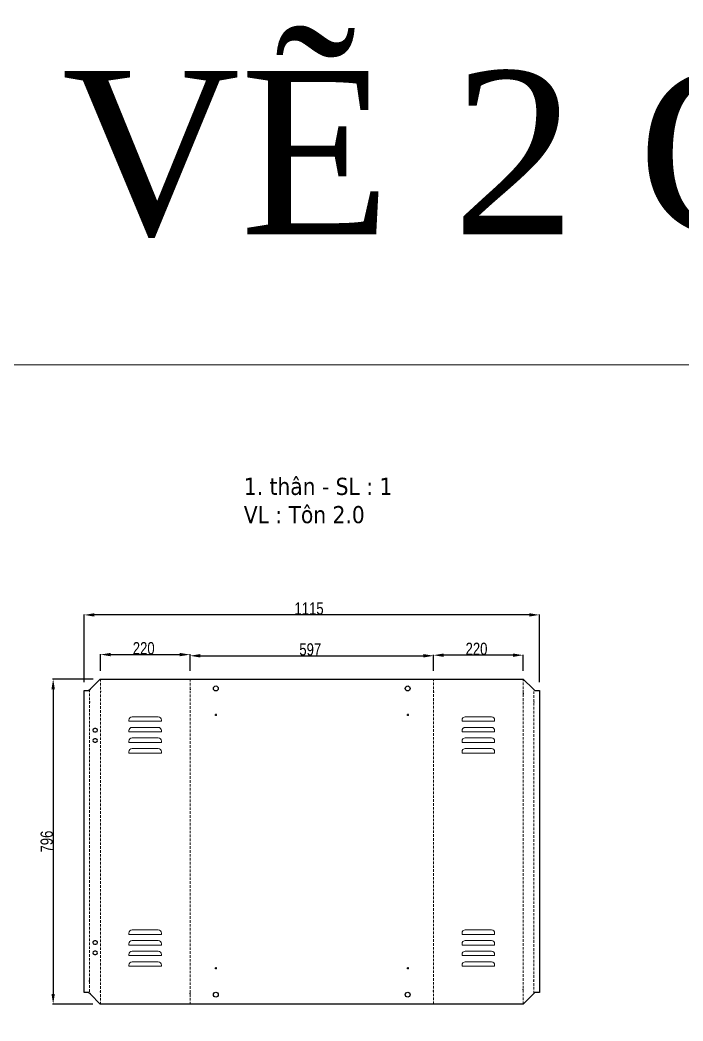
# Model space of a CAD drawing. Header units: inches. Extents: x 21 to 136330, y 8 to 58290.
# Drawn here: x 118298 to 119922, y 20058 to 22509 of the extents above; entities that cross this region are included whole.
import ezdxf
from ezdxf.enums import TextEntityAlignment as Align

# ---------------------------------------------------------------- set-up
doc = ezdxf.new("R2010")
doc.units = ezdxf.units.IN
doc.header["$MEASUREMENT"] = 0
doc.linetypes.add('HIDDEN', pattern=[9.525, 6.35, -3.175])
doc.layers.add('0 TĂNG CỨNG', color=7, linetype='Continuous', lineweight=15)
doc.layers.add('@.0.DM. NÉT ĐỨT', color=8, linetype='HIDDEN', lineweight=9)
for name, color, linetype in [('1-EMC-ACESS', 4, 'Continuous'), ('@.0.DM. NÉT CHÍNH', 7, 'Continuous'), ('@.DM. NÉT CẮT', 2, 'Continuous'), ('@.DM. ĐIỂM DẤU', 1, 'Continuous')]:
    doc.layers.add(name, color=color, linetype=linetype)
doc.layers.add('@.0.DM. KÍCH THƯỚC', color=8, linetype='Continuous', transparency=0.2)
doc.layers.add('@.0.DM. KÍCH THƯỚC @ 1', color=8, linetype='Continuous', transparency=0.2)
doc.styles.add('ARIAL', font='arial.ttf')
doc.styles.add('Note Text (ISO)', font='tahoma.ttf')
doc.styles.add('roman', font='roman.shx', dxfattribs={"width": 0.8})
doc.styles.add('Tahoma (Input Text)', font='tahoma.ttf')
doc.dimstyles.new('Kích thước Duy Mạnh', dxfattribs={"dimtxt": 30, "dimasz": 25, "dimexe": 1.25, "dimexo": 20, "dimtad": 1, "dimdec": 1, "dimtxsty": 'roman', "dimcen": 2.5, "dimclrd": 8, "dimclre": 8, "dimclrt": 2, "dimadec": 0, "dimazin": 0, "dimtfac": 1, "dimtdec": 1, "dimtix": 1, "dimtmove": 0, "dimatfit": 3, "dimfxl": 1, "dimtfillclr": 1, "dimarcsym": 0})

# ---------------------------------------------------------------- blocks, each defined once
blk = doc.blocks.new('*D1888')
at = {"layer": '@.0.DM. KÍCH THƯỚC', "color": 8, "lineweight": -2, "transparency": 16777216}
for p, q in [((118455, 20887.1), (118455, 21053.5)), ((119570.1, 20887.1), (119570.1, 21053.5))]:
    blk.add_line(p, q, dxfattribs=at)
at = {"layer": '@.0.DM. KÍCH THƯỚC', "lineweight": -2, "transparency": 16777216}
blk.add_line((119545.1, 21052.2), (118480, 21052.2), dxfattribs=at)
at = {"layer": '@.0.DM. KÍCH THƯỚC', "transparency": 16777216}
for points in [[(118480, 21056.4), (118480, 21048.1), (118455, 21052.2)], [(119545.1, 21056.4), (119545.1, 21048.1), (119570.1, 21052.2)]]:
    blk.add_solid(points, dxfattribs=at)
at = {"layer": 'Defpoints', "color": 0, "transparency": 16777216}
for p in [(118455, 21052.2), (118455, 20867.1), (119570.1, 20867.1)]:
    blk.add_point(p, dxfattribs=at)
at = {"layer": '@.0.DM. KÍCH THƯỚC', "color": 2, "transparency": 16777216, "insert": (118970.2, 21082.9), "char_height": 30, "attachment_point": 1, "style": 'roman'}
blk.add_mtext('1115', dxfattribs=at)
blk = doc.blocks.new('*D1867')
at = {"layer": '@.0.DM. KÍCH THƯỚC', "color": 8, "lineweight": -2, "transparency": 16777216}
for p, q in [((118494.8, 20915.1), (118494.8, 20956.3)), ((118714.3, 20915.1), (118714.3, 20956.3))]:
    blk.add_line(p, q, dxfattribs=at)
at = {"layer": '@.0.DM. KÍCH THƯỚC', "lineweight": -2, "transparency": 16777216}
blk.add_line((118519.8, 20955), (118689.3, 20955), dxfattribs=at)
at = {"layer": '@.0.DM. KÍCH THƯỚC', "transparency": 16777216}
for points in [[(118519.8, 20959.2), (118519.8, 20950.9), (118494.8, 20955)], [(118689.3, 20959.2), (118689.3, 20950.9), (118714.3, 20955)]]:
    blk.add_solid(points, dxfattribs=at)
at = {"layer": 'Defpoints', "color": 0, "transparency": 16777216}
for p in [(118714.3, 20955), (118494.8, 20895.1), (118714.3, 20895.1)]:
    blk.add_point(p, dxfattribs=at)
at = {"layer": '@.0.DM. KÍCH THƯỚC', "color": 2, "transparency": 16777216, "insert": (118574.1, 20985.6), "char_height": 30, "attachment_point": 1, "style": 'roman'}
blk.add_mtext('220', dxfattribs=at)
blk = doc.blocks.new('*D1868')
at = {"layer": '@.0.DM. KÍCH THƯỚC', "color": 8, "lineweight": -2, "transparency": 16777216}
for p, q in [((118714.3, 20915.1), (118714.3, 20953.4)), ((119310.8, 20915.1), (119310.8, 20953.4))]:
    blk.add_line(p, q, dxfattribs=at)
at = {"layer": '@.0.DM. KÍCH THƯỚC', "lineweight": -2, "transparency": 16777216}
blk.add_line((118739.3, 20952.1), (119285.8, 20952.1), dxfattribs=at)
at = {"layer": '@.0.DM. KÍCH THƯỚC', "transparency": 16777216}
for points in [[(118739.3, 20956.3), (118739.3, 20947.9), (118714.3, 20952.1)], [(119285.8, 20956.3), (119285.8, 20947.9), (119310.8, 20952.1)]]:
    blk.add_solid(points, dxfattribs=at)
at = {"layer": 'Defpoints', "color": 0, "transparency": 16777216}
for p in [(119310.8, 20952.1), (118714.3, 20895.1), (119310.8, 20895.1)]:
    blk.add_point(p, dxfattribs=at)
at = {"layer": '@.0.DM. KÍCH THƯỚC', "color": 2, "transparency": 16777216, "insert": (118982.1, 20982.7), "char_height": 30, "attachment_point": 1, "style": 'roman'}
blk.add_mtext('597', dxfattribs=at)
blk = doc.blocks.new('*D1869')
at = {"layer": '@.0.DM. KÍCH THƯỚC', "color": 8, "lineweight": -2, "transparency": 16777216}
for p, q in [((119310.8, 20915.1), (119310.8, 20954.8)), ((119530.3, 20915.1), (119530.3, 20954.8))]:
    blk.add_line(p, q, dxfattribs=at)
at = {"layer": '@.0.DM. KÍCH THƯỚC', "lineweight": -2, "transparency": 16777216}
blk.add_line((119505.3, 20953.6), (119335.8, 20953.6), dxfattribs=at)
at = {"layer": '@.0.DM. KÍCH THƯỚC', "transparency": 16777216}
for points in [[(119335.8, 20957.7), (119335.8, 20949.4), (119310.8, 20953.6)], [(119505.3, 20957.7), (119505.3, 20949.4), (119530.3, 20953.6)]]:
    blk.add_solid(points, dxfattribs=at)
at = {"layer": 'Defpoints', "color": 0, "transparency": 16777216}
for p in [(119310.8, 20953.6), (119310.8, 20895.1), (119530.3, 20895.1)]:
    blk.add_point(p, dxfattribs=at)
at = {"layer": '@.0.DM. KÍCH THƯỚC', "color": 2, "transparency": 16777216, "insert": (119389.3, 20984.2), "char_height": 30, "attachment_point": 1, "style": 'roman'}
blk.add_mtext('220', dxfattribs=at)
blk = doc.blocks.new('KHUNG KT1')
at = {"color": 7}
blk.add_lwpolyline([(0, 0), (7128, 0), (7128, -5040), (0, -5040)], close=True, dxfattribs=at)
at = {"color": 1, "style": 'Tahoma (Input Text)', "flags": 8}
for tag, p in [('#01', (328.9, -4851.1)), ('#03', (1514.7, -4846.3)), ('#05', (2819, -4851.1)), ('#07', (4424, -4851.1)), ('#09', (5172.9, -4851.1)), ('#02', (189.8, -4995.1)), ('#04', (1755.3, -4995.1)), ('#06', (2727.8, -4995.1)), ('#08', (4382.7, -4995.1)), ('#10', (5172.9, -4995.1))]:
    blk.add_attdef(tag, p, '', height=60, dxfattribs=at)
blk.add_attdef('#11', text='', height=60, dxfattribs=at).set_placement((6996, -4961.6), align=Align.CENTER)
at = {"layer": '0 TĂNG CỨNG', "color": 1, "style": 'ARIAL'}
blk.add_attdef('#12', (852.8, -4987.6), '', height=60, dxfattribs=at)
blk = doc.blocks.new('*D1879')
at = {"layer": '@.0.DM. KÍCH THƯỚC', "color": 8, "lineweight": -2, "transparency": 16777216}
for p, q in [((118476.9, 20895.1), (118377.8, 20895.1)), ((118476.4, 20099.1), (118377.8, 20099.1))]:
    blk.add_line(p, q, dxfattribs=at)
at = {"layer": '@.0.DM. KÍCH THƯỚC', "lineweight": -2, "transparency": 16777216}
blk.add_line((118379.1, 20870.1), (118379.1, 20124.1), dxfattribs=at)
at = {"layer": '@.0.DM. KÍCH THƯỚC', "transparency": 16777216}
for points in [[(118374.9, 20870.1), (118383.2, 20870.1), (118379.1, 20895.1)], [(118374.9, 20124.1), (118383.2, 20124.1), (118379.1, 20099.1)]]:
    blk.add_solid(points, dxfattribs=at)
at = {"layer": 'Defpoints', "color": 0, "transparency": 16777216}
for p in [(118496.9, 20895.1), (118379.1, 20099.1), (118496.4, 20099.1)]:
    blk.add_point(p, dxfattribs=at)
at = {"layer": '@.0.DM. KÍCH THƯỚC', "color": 2, "transparency": 16777216, "insert": (118363.4, 20497.1), "char_height": 30, "attachment_point": 5, "rotation": 90, "style": 'roman'}
blk.add_mtext('796', dxfattribs=at)

msp = doc.modelspace()

# ---------------------------------------------------------------- linework, layer by layer
at = {"layer": '@.0.DM. NÉT CHÍNH'}
msp.add_lwpolyline([(118465.9674, 20127.1412), (118454.9674, 20127.1412), (118454.9674, 20867.1412), (118465.9674, 20867.1412), (118470.4913, 20871.1412), (118494.4913, 20895.1412), (119530.5869, 20895.1412), (119554.5869, 20871.1412), (119559.1108, 20867.1412), (119570.1108, 20867.1412), (119570.1108, 20127.1412), (119559.1108, 20127.1412), (119554.5869, 20123.1412), (119530.5869, 20099.1412), (118494.4913, 20099.1412), (118470.4913, 20123.1412)], close=True, dxfattribs=at)
at = {"layer": '@.0.DM. NÉT ĐỨT'}
for p, q in [((118494.7533, 20895.1412), (118494.7533, 20099.1412)), ((118714.2772, 20895.1412), (118714.2772, 20099.1412)), ((119310.8011, 20099.1412), (119310.8011, 20895.1412)), ((119530.325, 20099.1412), (119530.325, 20895.1412)), ((118468.2294, 20869.1412), (118468.2294, 20125.1412)), ((119556.8489, 20125.1412), (119556.8489, 20869.1412))]:
    msp.add_line(p, q, dxfattribs=at)
at = {"layer": '@.0.DM. NÉT ĐỨT', "color": 2, "linetype": 'Continuous'}
for points in [[(118636.5152, 20802.7608), (118572.5152, 20802.7608, 0.414213562), (118564.5152, 20794.7608), (118564.5152, 20791.7608), (118644.5152, 20791.7608), (118644.5152, 20794.7608, 0.414213562)], [(119452.563, 20802.7608), (119388.563, 20802.7608, 0.414213562), (119380.563, 20794.7608), (119380.563, 20791.7608), (119460.563, 20791.7608), (119460.563, 20794.7608, 0.414213562)], [(118636.5152, 20776.7608), (118572.5152, 20776.7608, 0.414213562), (118564.5152, 20768.7608), (118564.5152, 20765.7608), (118644.5152, 20765.7608), (118644.5152, 20768.7608, 0.414213562)], [(119452.563, 20776.7608), (119388.563, 20776.7608, 0.414213562), (119380.563, 20768.7608), (119380.563, 20765.7608), (119460.563, 20765.7608), (119460.563, 20768.7608, 0.414213562)], [(118636.5152, 20750.7608), (118572.5152, 20750.7608, 0.414213562), (118564.5152, 20742.7608), (118564.5152, 20739.7608), (118644.5152, 20739.7608), (118644.5152, 20742.7608, 0.414213562)], [(119452.563, 20750.7608), (119388.563, 20750.7608, 0.414213562), (119380.563, 20742.7608), (119380.563, 20739.7608), (119460.563, 20739.7608), (119460.563, 20742.7608, 0.414213562)], [(118636.5152, 20724.7608), (118572.5152, 20724.7608, 0.414213562), (118564.5152, 20716.7608), (118564.5152, 20713.7608), (118644.5152, 20713.7608), (118644.5152, 20716.7608, 0.414213562)], [(119452.563, 20724.7608), (119388.563, 20724.7608, 0.414213562), (119380.563, 20716.7608), (119380.563, 20713.7608), (119460.563, 20713.7608), (119460.563, 20716.7608, 0.414213562)], [(118636.5152, 20280.7608), (118572.5152, 20280.7608, 0.414213562), (118564.5152, 20272.7608), (118564.5152, 20269.7608), (118644.5152, 20269.7608), (118644.5152, 20272.7608, 0.414213562)], [(119452.563, 20280.7608), (119388.563, 20280.7608, 0.414213562), (119380.563, 20272.7608), (119380.563, 20269.7608), (119460.563, 20269.7608), (119460.563, 20272.7608, 0.414213562)], [(118636.5152, 20254.7608), (118572.5152, 20254.7608, 0.414213562), (118564.5152, 20246.7608), (118564.5152, 20243.7608), (118644.5152, 20243.7608), (118644.5152, 20246.7608, 0.414213562)], [(119452.563, 20254.7608), (119388.563, 20254.7608, 0.414213562), (119380.563, 20246.7608), (119380.563, 20243.7608), (119460.563, 20243.7608), (119460.563, 20246.7608, 0.414213562)], [(118636.5152, 20228.7608), (118572.5152, 20228.7608, 0.414213562), (118564.5152, 20220.7608), (118564.5152, 20217.7608), (118644.5152, 20217.7608), (118644.5152, 20220.7608, 0.414213562)], [(119452.563, 20228.7608), (119388.563, 20228.7608, 0.414213562), (119380.563, 20220.7608), (119380.563, 20217.7608), (119460.563, 20217.7608), (119460.563, 20220.7608, 0.414213562)], [(118636.5152, 20202.7608), (118572.5152, 20202.7608, 0.414213562), (118564.5152, 20194.7608), (118564.5152, 20191.7608), (118644.5152, 20191.7608), (118644.5152, 20194.7608, 0.414213562)], [(119452.563, 20202.7608), (119388.563, 20202.7608, 0.414213562), (119380.563, 20194.7608), (119380.563, 20191.7608), (119460.563, 20191.7608), (119460.563, 20194.7608, 0.414213562)]]:
    msp.add_lwpolyline(points, format="xyb", close=True, dxfattribs=at)
at = {"layer": '@.DM. NÉT CẮT'}
for points in [[(118479.9913, 20765.6412), (118483.9913, 20765.6412, 1), (118483.9913, 20773.6412), (118479.9913, 20773.6412, 1)], [(118479.9913, 20740.6412), (118483.9913, 20740.6412, 1), (118483.9913, 20748.6412), (118479.9913, 20748.6412, 1)], [(118479.9913, 20245.6412), (118483.9913, 20245.6412, 1), (118483.9913, 20253.6412), (118479.9913, 20253.6412, 1)], [(118483.9913, 20228.6412), (118479.9913, 20228.6412, 1), (118479.9913, 20220.6412), (118483.9913, 20220.6412, 1)]]:
    msp.add_lwpolyline(points, format="xyb", close=True, dxfattribs=at)
for centre in [(118777.5391, 20872.1412), (119247.5391, 20872.1412), (118777.5391, 20122.1412), (119247.5391, 20122.1412)]:
    msp.add_circle(centre, 6, dxfattribs=at)
at = {"layer": '@.DM. ĐIỂM DẤU'}
for p, q in [((118494.7533, 20866.0272), (118494.7533, 20864.0272)), ((118714.2772, 20870.3756), (118714.2772, 20868.3756)), ((119310.8011, 20863.999), (119310.8011, 20861.999)), ((118468.2294, 20839.7396), (118468.2294, 20837.7396)), ((119530.325, 20860.3232), (119530.325, 20858.3232)), ((119556.8489, 20839.5756), (119556.8489, 20837.5756)), ((118775.0391, 20807.1412), (118780.0391, 20807.1412)), ((118777.5391, 20809.6412), (118777.5391, 20804.6412)), ((119245.0391, 20807.1412), (119250.0391, 20807.1412)), ((119247.5391, 20809.6412), (119247.5391, 20804.6412)), ((118775.0391, 20187.1412), (118780.0391, 20187.1412)), ((118777.5391, 20189.6412), (118777.5391, 20184.6412)), ((119245.0391, 20187.1412), (119250.0391, 20187.1412)), ((119247.5391, 20189.6412), (119247.5391, 20184.6412)), ((118468.2294, 20154.5428), (118468.2294, 20156.5428)), ((119556.8489, 20154.7067), (119556.8489, 20156.7067)), ((118494.7533, 20128.2552), (118494.7533, 20130.2552)), ((118714.2772, 20123.9068), (118714.2772, 20125.9068)), ((119310.8011, 20130.2834), (119310.8011, 20132.2834)), ((119530.325, 20133.9592), (119530.325, 20135.9592))]:
    msp.add_line(p, q, dxfattribs=at)

# ---------------------------------------------------------------- block references
at = {"layer": '0 TĂNG CỨNG', "color": 1, "xscale": 0.6789308409752146, "yscale": 0.6789308409752146, "zscale": 0.6789308409752146}
msp.add_blockref('KHUNG KT1', (118145.6544, 21664.8455), dxfattribs=at)

# ---------------------------------------------------------------- texts
at = {"layer": '1-EMC-ACESS', "color": 1, "linetype": 'ByBlock', "lineweight": -2, "insert": (120397.8024, 22384.4011), "char_height": 400.0752, "width": 13787.318684, "attachment_point": 2, "style": 'ARIAL'}
msp.add_mtext('{\\fTimes New Roman|b0|i0|c0|p18;\\C2;BẢN VẼ 2 CÁNH TÔN 2.0}', dxfattribs=at)
at = {"layer": '@.0.DM. NÉT CHÍNH', "color": 2, "insert": (118846.0542, 21388.0297), "char_height": 41.999999, "width": 824.011569, "attachment_point": 1, "line_spacing_factor": 0.987884, "style": 'Note Text (ISO)'}
msp.add_mtext('\\fTahoma|b0|i0;1. thân - SL : 1\\P\\fTahoma|b0|i0;VL : Tôn 2.0', dxfattribs=at)

# ---------------------------------------------------------------- dimensions: what is measured, and where the dimension line sits
at = {"layer": '@.0.DM. KÍCH THƯỚC @ 1'}
for base, p1, p2, picture, middle in [((118454.9674, 21052.2429), (119570.1108, 20867.1412), (118454.9674, 20867.1412), '*D1888', (119005.6161, 21052.2429)), ((119310.8011, 20953.5668), (119530.325, 20895.1412), (119310.8011, 20895.1412), '*D1869', (119420.1285, 20953.5668))]:
    dim = msp.add_linear_dim(base=base, p1=p1, p2=p2, dimstyle='Kích thước Duy Mạnh', override={"dimscale": 1, "dimdec": 0, "dimclrd": 256, "dimtdec": 0, "dimtix": 1, "dimtofl": 0, "dimtmove": 0, "dimatfit": 1}, dxfattribs=at)
    dim.commit()
    dim.dimension.update_dxf_attribs({"geometry": picture, "text_midpoint": middle, "dimtype": 128})
for base, p1, p2, picture, middle in [((118714.2772, 20955.0209), (118494.7533, 20895.1412), (118714.2772, 20895.1412), '*D1867', (118604.9497, 20955.0209)), ((119310.8011, 20952.1126), (118714.2772, 20895.1412), (119310.8011, 20895.1412), '*D1868', (119012.9736, 20952.1126))]:
    dim = msp.add_linear_dim(base=base, p1=p1, p2=p2, angle=180, dimstyle='Kích thước Duy Mạnh', override={"dimscale": 1, "dimdec": 0, "dimclrd": 256, "dimtdec": 0, "dimtix": 1, "dimtofl": 0, "dimtmove": 0, "dimatfit": 1}, dxfattribs=at)
    dim.commit()
    dim.dimension.update_dxf_attribs({"geometry": picture, "text_midpoint": middle, "dimtype": 128})
dim = msp.add_linear_dim(base=(118379.0574, 20099.1412), p1=(118496.8879, 20895.1412), p2=(118496.3981, 20099.1412), angle=90, dimstyle='Kích thước Duy Mạnh', override={"dimscale": 1, "dimdec": 0, "dimclrd": 256, "dimtdec": 0, "dimtix": 1, "dimtofl": 0, "dimtmove": 0, "dimatfit": 1}, dxfattribs=at)
dim.commit()
dim.dimension.update_dxf_attribs({"geometry": '*D1879', "text_midpoint": (118363.4324, 20497.1412)})

doc.saveas('drawing.dxf')
